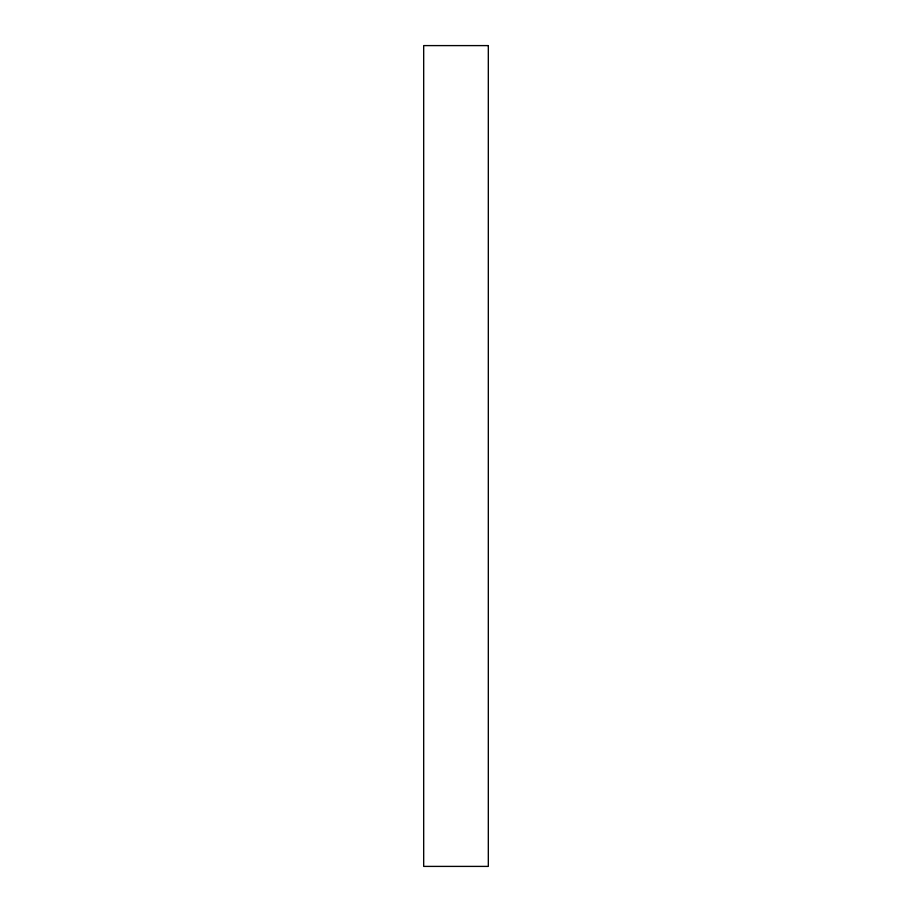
<?xml version="1.0" encoding="UTF-8"?>
<svg xmlns="http://www.w3.org/2000/svg" width="912" height="912" viewBox="0 0 912 912"><rect width="100%" height="100%" fill="white"/><g stroke="black" fill="none" stroke-linecap="round" stroke-linejoin="round"><path stroke-width="1.37" d="M488.319 45.6L423.681 45.6L423.681 866.4L488.319 866.4L488.319 45.6"/></g></svg>
